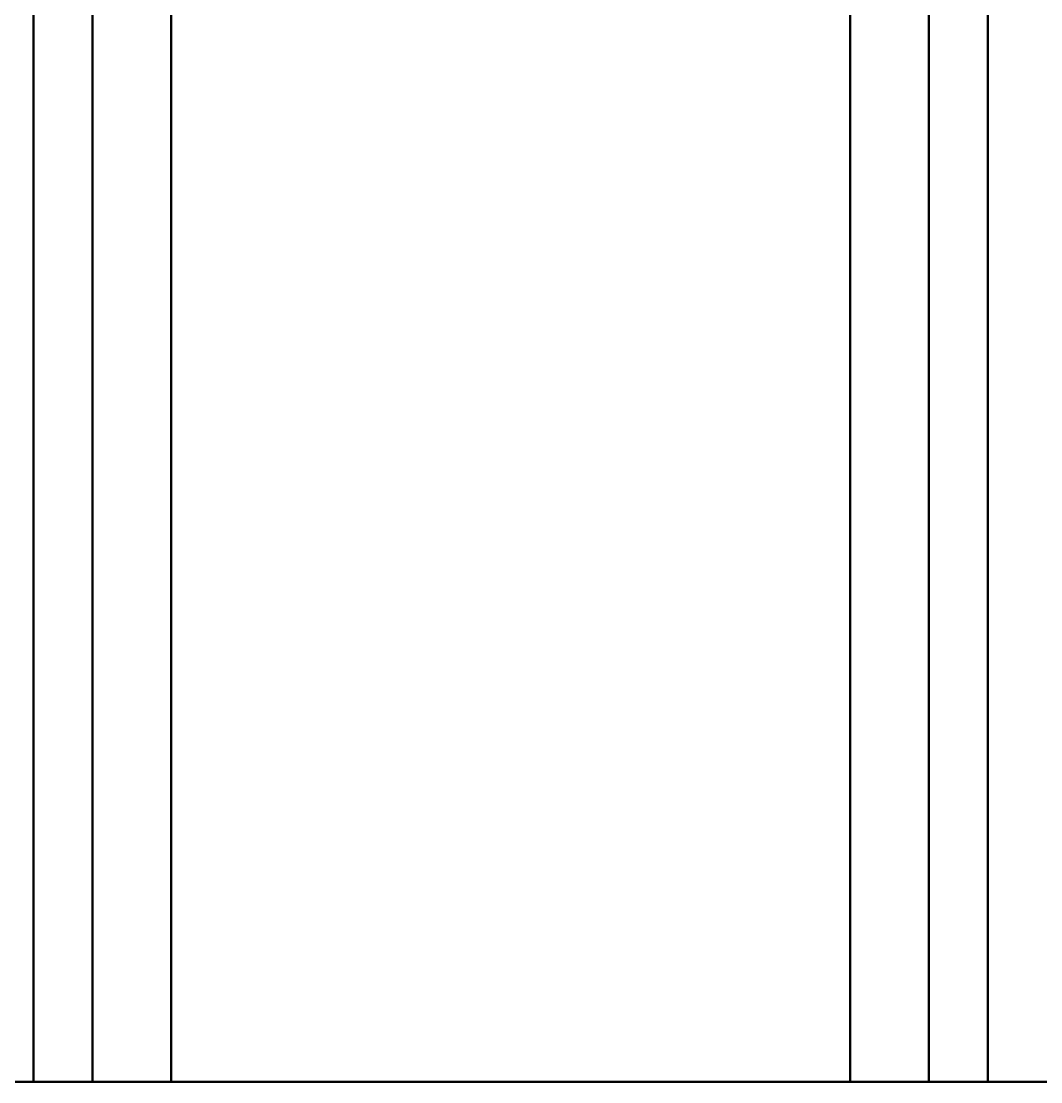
# Model space of a CAD drawing. Header units: millimetres. Extents: x 263 to 2983, y 441 to 2500.
# Drawn here: x 601.9 to 705.5, y 2283.9 to 2391.7 of the extents above; entities that cross this region are included whole.
import ezdxf

# ---------------------------------------------------------------- set-up
doc = ezdxf.new("R2010")
doc.units = ezdxf.units.MM
doc.header["$LTSCALE"] = 0.5
doc.layers.add('BOL', color=7, linetype='Continuous', lineweight=50)

msp = doc.modelspace()

# ---------------------------------------------------------------- linework, layer by layer
at = {"layer": 'BOL'}
for p, q in [((700.15, 2483.9), (700.15, 2283.9)), ((603.15, 2283.9), (603.15, 2483.7)), ((694.15, 2283.9), (694.15, 2459.17)), ((686.15, 2452.98), (686.15, 2283.9)), ((609.15, 2452.48), (609.15, 2283.9)), ((617.15, 2283.9), (617.15, 2444.59)), ((1174.15, 2283.9), (444.15, 2283.9))]:
    msp.add_line(p, q, dxfattribs=at)

doc.saveas('drawing.dxf')
